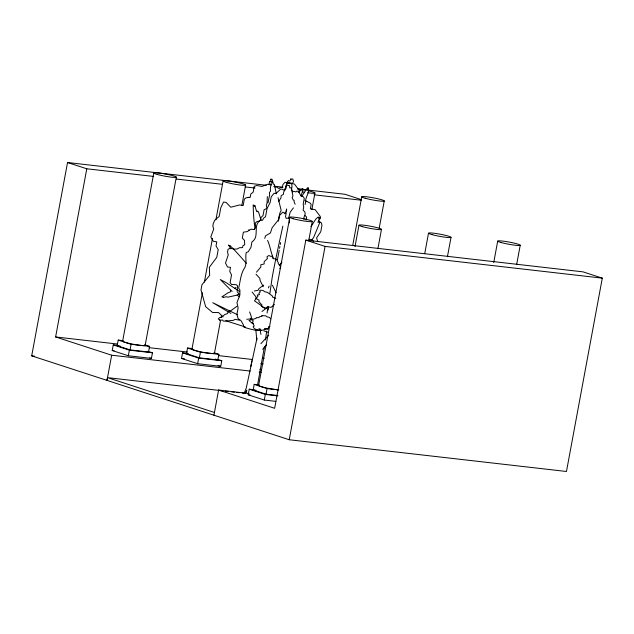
<?xml version="1.0" encoding="UTF-8"?>
<svg xmlns="http://www.w3.org/2000/svg" width="634" height="634" viewBox="0 0 634 634"><rect width="100%" height="100%" fill="white"/><g stroke="black" fill="none" stroke-linecap="round" stroke-linejoin="round"><path stroke-width="0.95" d="M289.373 222.922L289.381 219.309L288.779 217.993L286.18 218.373L285.53 216.773L286.211 212.77L285.363 212.636L284.5 213.761L283.961 212.422L282.669 212.224L279.253 215.79L278.675 219.53L272.137 227.717L270.433 232.94L265.511 235.872L264.727 238.4M276.353 193.901L274.443 184.803L274.086 184.137L273.349 184.272L272.62 181.49L272.232 181.942L271.479 181.142L270.353 188.591L270.528 191.143L269.434 192.49L269.632 194.955L267.976 202.912M237.187 290.626L237.56 285.799L236.189 284.682L231.561 284.492L230.102 282.621L231.537 274.902L229.762 271.415L230.507 267.366L227.511 266.993L225.506 263.062L228.24 254.852L227.535 252.11L228.058 249.297L230.3 248.163L234.176 249.107L237.179 249.011L239.509 247.696L242.545 247.625L242.885 245.786L244.692 244.764L244.518 240.444L242.315 238.027L243.401 232.147L247.062 231.656L251.104 229.191L254.083 229.556L255.597 227.249L255.28 223.12L256.825 221.607L259.464 221.06M269.878 293.391L272.168 277.589C275.299 260.305 279.095 243.369 282.851 226.092M272.636 182.877L272.691 181.031L271.883 179.018L271.241 179.588L270.789 178.962L270.75 180.944L270.456 181.649L269.704 181.229L269.45 181.815L269.07 184.835M267.072 313.014L268.039 306.491M264.433 346.774L257.594 384.759M265.432 339.911L266.716 331.091M270.639 318.839L269.418 317.365L267.009 316.834L265.884 315.843L261.668 315.597L262.024 316.2L259.147 316.929L259.029 317.674L256.207 317.642L256.152 318.371L248.988 320.495L252.609 323.673M267.342 196.572L267.041 203.229L266.335 205.147L266.859 207.912M278.374 221.234L279.943 212.731L281.187 210.512L278.033 197.681M213.935 415.215L218.603 390.053L274.641 408.304L305.81 240.127L583.042 271.867L602.3 278.144L566.463 471.482L289.231 439.742L31.7 355.856L67.537 162.518L266.225 185.263M250.303 371.088L111.663 355.214L55.618 336.963L86.787 168.787L67.537 162.518M147.991 351.347L152.461 352.805L151.423 358.408L128.322 355.761L112.218 350.515L113.256 344.912L118.067 345.459M111.663 355.214L106.995 380.384L107.55 377.642M144.98 344.904L149.584 346.41L148.546 352.013L130.057 349.897L117.179 345.696L118.217 340.093L123.075 340.648M122.631 341.203L153.8 173.034M128.322 355.761L129.36 350.158L113.256 344.912M130.057 349.897L131.095 344.294L118.217 340.093M145.162 345.292L176.331 177.124M218.191 359.573L221.773 360.738L220.735 366.341L197.634 363.694L181.522 358.448L182.56 352.845L186.412 353.289M214.292 352.845L218.888 354.343L217.85 359.946L199.369 357.83L186.483 353.637L187.521 348.026L192.387 348.589M191.944 349.144L202.397 292.757M204.378 282.067L212.485 238.321M215.909 219.847L223.113 180.967M197.634 363.694L198.672 358.091L182.56 352.845M199.369 357.83L200.407 352.227L187.521 348.026M214.466 353.233L220.592 320.178L222.724 320.035L223.12 321.01L224.048 321.169L233.233 320.384L235.151 319.338L239.501 320.17M221.139 317.262L221.496 315.32M241.855 205.471L245.635 185.057M260.503 220.053L260.962 217.573L263.023 215.552L264.109 209.711L266.351 208.713M250.834 366.389L251.872 360.778M275.853 401.37L264.299 400.046L248.195 394.8L249.233 389.197L254.044 389.744M277.708 395.513L266.034 394.182L253.156 389.981L254.194 384.378L259.052 384.933M268.127 310.018L268.475 308.1M277.407 259.924L279.198 250.272M279.554 248.338L279.911 246.404M280.268 244.478L280.632 242.545M286.354 211.645L286.711 209.711M258.617 385.488L289.786 217.311M298.757 192.522L299.169 190.311L294.422 184.034L284.983 182.291L282.946 184.478L282.439 187.236L279.935 187.712L279.103 188.599L276.543 187.085L273.904 186.602M264.299 400.046L265.337 394.443L249.233 389.197M266.034 394.182L267.08 388.571L254.194 384.378M306.119 220.046L306.658 217.121L304.875 215.386M311.88 209.513L314.947 192.99M308.703 240.849L312.308 221.401M289.231 439.742L325.068 246.404L305.81 240.127M352.718 245.445L361.729 196.833M355 246.618L358.963 225.236M379.211 228.145L384.259 200.923M377.888 248.766L381.486 229.326M424.725 253.608L428.505 233.193M447.43 256.73L451.028 237.29M493.743 262.508L497.706 241.118M516.631 264.647L520.237 245.207M230.618 290.618L230.348 291.909L227.804 292.916L221.86 296.894L223.295 297.029L223.216 297.473L226.473 296.728L227.955 297.188L237.005 295.095L238.764 294.121M257.024 338.049L246.238 388.119L244.193 393.199M301.079 195.969L303.163 188.877L302.323 189.225L302.244 188.552L301.221 190.295L300.611 190.842L300.167 190.287L298.265 192.665M305.081 204.528L305.929 200.978L305.469 200.93C305.842 197.301 308.417 193.79 308.687 189.891L307.839 190.2L308.504 187.815L307.862 188.33L307.482 187.775L301.657 196.5M286.639 208.951L285.443 213.095M288.628 218.175L290.221 212.097L293.391 207.873M246.135 392.549L246.8 390.132L245.089 393.302M228.074 311.643L227.527 313.584L224.856 314.448L221.599 317.23L219.523 317.61L218.239 319.029L219.594 319.631L219.419 320.305L220.561 320.218M254.377 229.579L254.979 227.955C253.743 220.26 253.315 212.517 253.18 204.814L254.567 206.557L254.559 205.305L254.995 205.464L256.112 209.949L256.984 211.756L257.356 211.106L258.03 211.344L258.775 212.834L261.026 219.927M268.42 287.947L269.109 286.132M279.848 268.586L280.656 266.866L278.239 263.586L278.247 262.508L276.511 259.536L275.632 258.846L273.531 258.759L272.541 257.935L272.01 256.128L270.829 256.413L268.848 255.494L266.93 256.81L267.477 258.513L264.172 261.676L264.164 263.95L260.796 264.814L260.859 267.017L256.461 272.184M292.868 182.838L293.51 181.102L292.742 178.978L291.489 179.359L290.903 178.645L290.253 180.508L289.548 181.102L288.399 180.516L286.631 183.075M248.639 230.253L249.003 229.674M278.58 201.652L280.933 197.982L281.219 195.637L283.382 194.384L283.723 191.951L286.18 188.258L286.1 186.507L287.456 184.906L288.518 185.691L289.27 185.271L289.801 187.926L291.054 187.815L291.481 188.457L292.9 195.858L292.155 197.776L293.296 200.067L294.128 200.265L294.224 202.365L295.175 204.259M319.084 220.101L320.479 218.025L320.13 216.289L315.161 209.703L310.359 208.824L311.167 204.425L310.192 203.126L304.954 200.376M279.301 265.321L281.892 262.191M311.611 240.262L313.64 237.481L319.639 222.914L319.75 221.757L317.943 222.431L320.067 217.216L318.601 218.35L318.759 217.169L318.006 217.137C314.512 219.515 313.576 223.62 310.882 226.544M262.698 349.342L266.431 344.904M260.907 343.668L268.768 335.156M234.54 288.549L235.983 287.432M261.993 311.516L266.557 308.037M263.689 285.118L259.005 288.51L258.054 290.277L254.377 291.006M236.87 306.317L230.681 310.834L228.945 311.373M274.474 304.653L273.064 305.089L272.992 305.834L271.051 307.324L268.031 306.872L266.985 307.11L266.328 308.195L263.134 307.585L261.319 306.024L261.985 305.025L258.918 301.721L259.076 300.136L255.779 298.416L256.001 296.894L252.118 292.044M269.941 326.494L268.467 326.74L268.547 328.222L265.289 328.872L264.909 329.529C258.093 331.962 250.628 329.125 244.011 327.255L243.194 324.521L240.96 320.59L238.17 318.672L236.902 314.567L238.13 307.942L236.95 302.6L239.882 295.008L239.898 289.912L238.622 288.153C240.444 281.203 240.516 273.769 244.906 267.429C247.117 262.381 245.009 257.467 246.269 252.443L248.195 251.841L250.953 247.347L251.975 241.831C259.995 236.862 252.395 225.49 260.376 220.228L262.524 220.26L263.847 217.898L265.519 216.773L267.057 208.491L270.155 202.508L271.217 196.809L274.031 193.322L276.186 193.354L280.585 189.146L282.36 189.17L283.572 190.192L285.435 188.306L285.942 185.548L287.202 183.091L291.981 183.155M252.356 318.736L246.729 319.29M247.957 197.332L248.369 197.332M249.059 197.332L249.685 197.332M275.719 298.305L272.39 296.989L272.493 296.086L267.318 292.258L264.909 291.854L263.023 290.475L260.511 290.15L259.48 290.847L260.368 291.735L258.846 293.399L259.504 294.588L257.269 295.048L257.951 296.205L254.48 300.833L265.377 308.504M274.094 186.166L282.946 187.181M297.703 188.869L344.912 194.273L361.42 199.647M86.787 168.787L153.674 176.442M176.3 179.034L222.526 184.328M245.152 186.919L254.987 188.044M314.004 194.804L361.221 200.209M325.068 246.404L602.3 278.144M131.095 344.294L149.584 346.41M200.407 352.227L218.888 354.343M55.618 336.963L117.591 344.056M149.061 347.662L187.426 352.052M218.896 355.658L252.34 359.486M117.179 345.696L120.095 346.037M186.483 353.637L188.433 353.859M129.36 350.158L152.461 352.805M198.672 358.091L221.773 360.738M112.218 350.515L114.144 350.737M181.522 358.448L184.415 358.781M259.155 372.103L261.121 372.324M31.7 355.856L34.648 356.197M267.08 388.571L278.746 389.91M253.156 389.981L256.073 390.314M265.337 394.443L277.851 395.87M218.603 390.053L249.075 393.54M222.574 390.813L107.503 377.642L214.443 412.472M225.522 391.154L228.478 391.487M231.426 391.828L234.374 392.161M236.339 392.391L239.287 392.723M242.236 393.064L244.201 393.286M248.195 394.8L250.121 395.022M271.614 184.898L267.913 184.217L261.937 186.444L256.841 185.5L254.25 186.317L253.164 192.157L250.818 194.02L250.2 197.332L246.111 197.753L244.352 199.147L243.155 205.582L239.66 204.941L230.752 207.239L226.148 202.452L223.572 201.977L220.783 207.77L219.182 216.416L214.855 220.125L213.341 223.279L212.818 226.1L213.729 228.945L210.789 237.045L213.262 241.229L216.78 241.879L216.028 245.921L218.215 249.63L216.78 257.356L209.355 267.239L209.656 275.37L201.961 284.69L200.986 289.952L205.662 306.674L212.564 312.483L218.579 312.57L223.057 316.913M264.378 328.697L267.944 329.387M246.483 263.173L246.063 263.078C240.801 256.952 235.483 250.834 229.991 245.588L229.92 246.024L228.549 245.041L230.863 248.853M309.043 239.248L312.023 239.977L313.513 241.277M225.783 320.733L245.485 327.049M262.357 357.766L264.196 358.361M261.311 363.369L263.158 363.971M260.82 363.694L262.611 364.281M259.781 369.297L261.573 369.884M215.092 359.05L216.931 359.644M218.048 365.469L220.735 366.341M146.7 351.41L148.546 352.013M149.632 357.822L151.423 358.408M287.036 182.243L291.695 183.915L292.012 186.665L291.497 189.431L292.615 191.864L294.16 191.349L295.896 191.967L296.934 191.024L298.765 191.682L300.817 195.843L303.337 196.746L304.265 198.41L303.187 204.251L303.726 206.819L303.115 210.123L304.819 211.946L305.231 213.864L303.876 217.644L303.987 219.419M263.934 330.877L268.261 332.422M261.351 330.298L259.504 329.197L258.347 329.149L257.245 329.949L254.297 328.594L253.109 326.748L254.186 326.019L252.467 322.302L253.275 320.923L250.676 318.553L251.516 317.254L249.614 311.936M237.576 314.773L212.747 302.695L228.7 312.118M229.437 312.554L230.911 313.41M251.904 322.651L253.568 323.649M318.323 220.917L321.47 222.962L321.945 225.316L320.749 231.775L316.564 237.924L317.721 241.491M239.676 291.585L226.386 282.78L220.267 279.531L232.123 291.489M237.187 295.238L239.66 296.863M276.178 292.845L272.343 285.197M256.049 274.253L259.837 278.358L260.146 280.585L263.221 286.719M267.596 240.429C270.195 246.143 270.789 252.491 273.405 258.212M237.116 291.592L239.589 294.762M259.908 328.578L260.923 334.395M255.898 330.457L256.802 340.149M278.001 389.799A11.452 1.102 10.5 0 1 264.441 387.517A11.452 1.102 10.5 0 1 258.934 385.258M309.115 190.969A11.452 1.102 10.5 0 1 314.924 193.085A11.452 1.102 10.5 0 1 307.752 192.736M303.916 192.102A11.452 1.102 10.5 0 1 302.442 191.825M297.853 188.924A11.452 1.102 10.5 0 1 305.659 190.208M214.023 352.861A11.452 1.102 10.5 0 1 203.435 352.346A11.452 1.102 10.5 0 1 192.268 348.914M144.718 344.928A11.452 1.102 10.5 0 1 134.131 344.413A11.452 1.102 10.5 0 1 122.956 340.973M293.241 218.73A11.452 1.102 10.5 0 0 311.983 221.638A11.452 1.102 10.5 0 0 297.909 217.708A11.452 1.102 10.5 0 0 293.241 218.73M362.426 226.655A11.452 1.102 10.5 0 0 381.169 229.556A11.452 1.102 10.5 0 0 367.086 225.633A11.452 1.102 10.5 0 0 362.426 226.655M431.968 234.612A11.452 1.102 10.5 0 0 450.703 237.52A11.452 1.102 10.5 0 0 436.628 233.597A11.452 1.102 10.5 0 0 431.968 234.612M501.169 242.537A11.452 1.102 10.5 0 0 519.912 245.437A11.452 1.102 10.5 0 0 505.837 241.514A11.452 1.102 10.5 0 0 501.169 242.537M226.576 182.386A11.452 1.102 10.5 0 0 245.31 185.287A11.452 1.102 10.5 0 0 231.236 181.364A11.452 1.102 10.5 0 0 226.576 182.386M365.192 198.252A11.452 1.102 10.5 0 0 383.935 201.16A11.452 1.102 10.5 0 0 369.852 197.229A11.452 1.102 10.5 0 0 365.192 198.252M157.264 174.453A11.452 1.102 10.5 0 0 176.006 177.354A11.452 1.102 10.5 0 0 161.932 173.431A11.452 1.102 10.5 0 0 157.264 174.453"/></g></svg>
